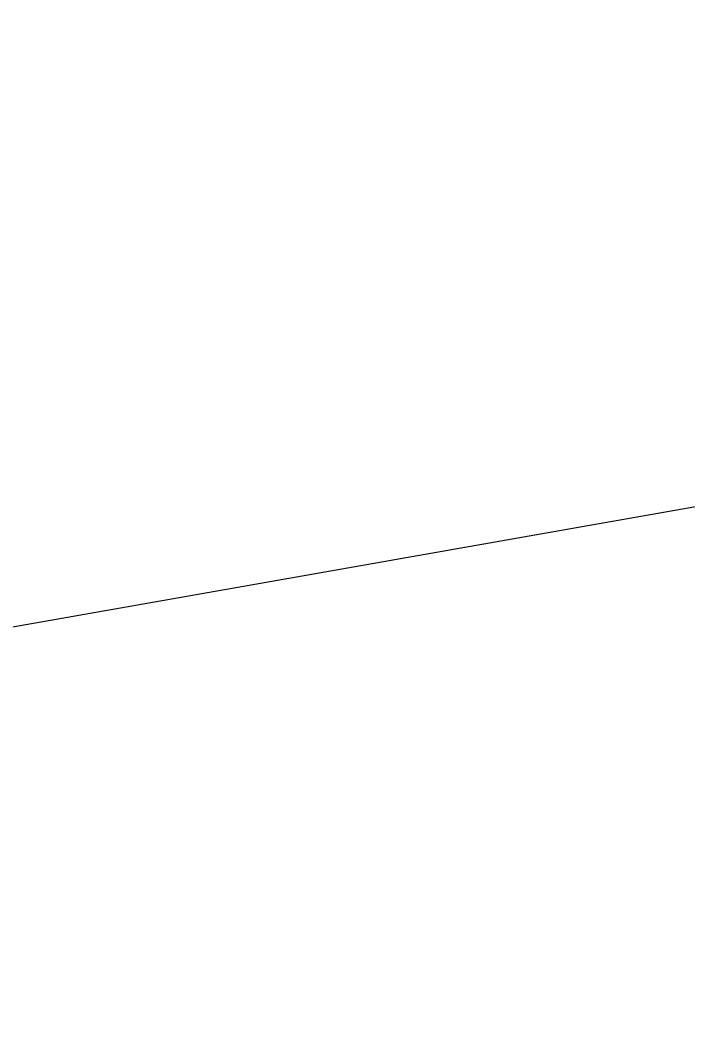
# Model space of a CAD drawing. Header units: millimetres. Extents: x 5828 to 6704, y 123 to 421.
# Drawn here: x 6600.931 to 6603.142, y 249.964 to 253.343 of the extents above; entities that cross this region are included whole.
import ezdxf

# ---------------------------------------------------------------- set-up
doc = ezdxf.new("R2010")
doc.units = ezdxf.units.MM
doc.layers.add('尺寸标注', color=7, linetype='Continuous')
doc.layers.add('运动范围', color=7, linetype='Continuous')
doc.styles.add('微软雅黑', font='msyh.ttc', dxfattribs={"height": 1.5})
doc.dimstyles.new('尺寸标注_1_15比例', dxfattribs={"dimtxt": 1.5, "dimasz": 1.25, "dimexe": 0.5, "dimexo": 0.4, "dimgap": 0.5, "dimtad": 1, "dimdec": 1, "dimlfac": 15, "dimdsep": 46, "dimtxsty": '微软雅黑', "dimcen": 0.09, "dimadec": 0, "dimazin": 0, "dimtp": 0.01, "dimtm": 0.01, "dimtfac": 1, "dimtdec": 1, "dimtofl": 0, "dimtmove": 0, "dimatfit": 3, "dimfxl": 1, "dimtolj": 1, "dimarcsym": 0})

# ---------------------------------------------------------------- blocks, each defined once
blk = doc.blocks.new('*D769')
at = {"layer": 'Defpoints', "color": 0}
for p in [(6596.5117, 262.0217), (6628.0363, 256.1115), (6591.2263, 249.6258), (6551.3884, 249.6138), (6637.3008, 249.6138)]:
    blk.add_point(p, dxfattribs=at)
at = {"layer": '尺寸标注', "color": 0, "lineweight": -2}
blk.add_arc((6591.1582, 249.6138), 13.5135, 15.29432, 174.69825, dxfattribs=at)
at = {"layer": '尺寸标注', "color": 0}
for points in [[(6603.9899, 253.1328), (6604.3964, 253.224), (6604.4667, 251.9587)], [(6577.4944, 250.8721), (6577.9106, 250.8528), (6577.6447, 249.6138)]]:
    blk.add_solid(points, dxfattribs=at)
at = {"layer": '尺寸标注', "color": 0, "insert": (6589.8699, 264.3502), "char_height": 1.5, "attachment_point": 5, "rotation": 4.9963, "style": '微软雅黑'}
blk.add_mtext('\\A1;-\\A1;170%%d', dxfattribs=at)

msp = doc.modelspace()

# ---------------------------------------------------------------- linework, layer by layer
at = {"layer": '运动范围', "color": 0, "linetype": 'ByBlock', "lineweight": 0}
msp.add_line((6628.0363, 256.1115), (6591.2263, 249.6258), dxfattribs=at)
at = {"layer": '运动范围', "color": 0, "linetype": 'Continuous', "lineweight": 0}
msp.add_arc((6591.2263, 249.6198), 37.378, 10, 350, dxfattribs=at)

# ---------------------------------------------------------------- dimensions: what is measured, and where the dimension line sits
at = {"layer": '尺寸标注'}
dim = msp.add_angular_dim_2l(base=(6596.5117, 262.0217), line1=((6551.3884, 249.6138), (6637.3008, 249.6138)), line2=((6628.0363, 256.1115), (6591.2263, 249.6258)), text='\\A1;-<>', dimstyle='尺寸标注_1_15比例', override={"dimtxsty": '微软雅黑'}, dxfattribs=at)
dim.commit()
dim.dimension.update_dxf_attribs({"geometry": '*D769', "text_midpoint": (6589.9813, 263.076), "dimtype": 162})

doc.saveas('drawing.dxf')
